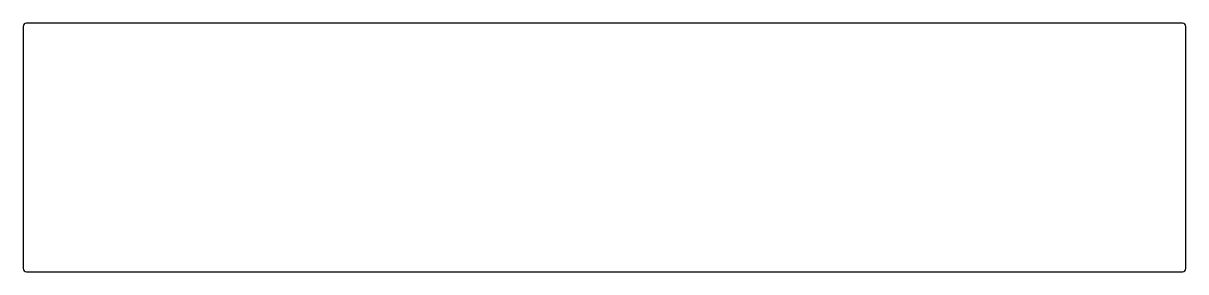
# Model space of a CAD drawing. Extents: x -53.5 to 35.4, y -8 to 11.1.
import ezdxf

# ---------------------------------------------------------------- set-up
doc = ezdxf.new("R2010")
doc.units = 0
doc.header["$MEASUREMENT"] = 0
doc.layers.get('0').update_dxf_attribs({"linetype": 'CONTINUOUS'})

msp = doc.modelspace()

# ---------------------------------------------------------------- linework, layer by layer
for p, q in [((-53.497, 10.816), (-53.497, -7.726)), ((35.149, 11.07), (-53.243, 11.07)), ((35.403, -7.726), (35.403, 10.816)), ((-53.243, -7.98), (35.149, -7.98))]:
    msp.add_line(p, q)
for centre, start, end in [((-53.243, 10.816), 90, 180), ((35.149, 10.816), 0, 90), ((-53.243, -7.726), 180, 270), ((35.149, -7.726), 270, 360)]:
    msp.add_arc(centre, 0.254, start, end)

doc.saveas('drawing.dxf')
